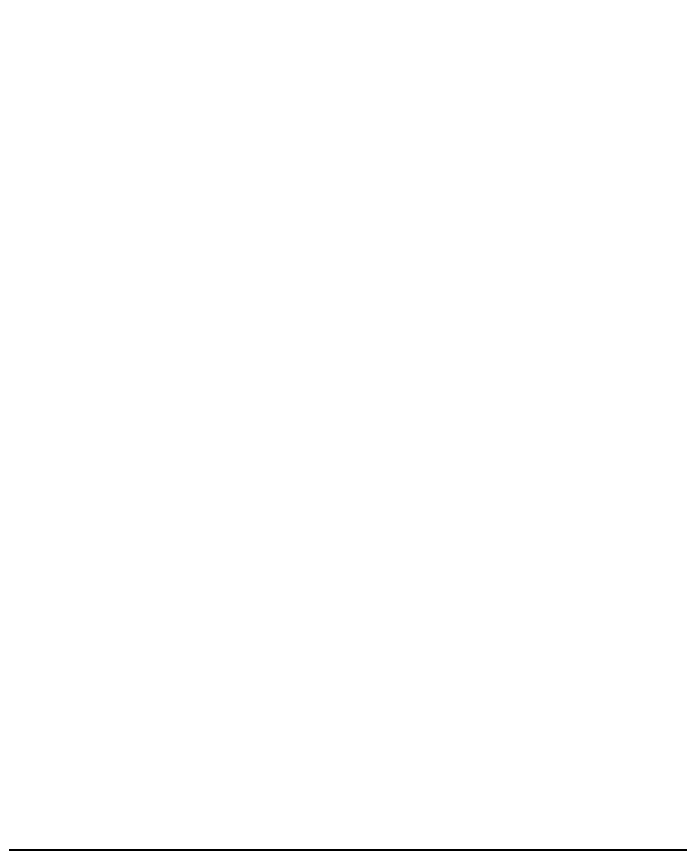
# Model space of a CAD drawing. Header units: millimetres. Extents: x 0 to 297, y 0 to 210.
# Drawn here: x 65.3 to 72.47, y 156.76 to 165.8 of the extents above; entities that cross this region are included whole.
import ezdxf

# ---------------------------------------------------------------- set-up
doc = ezdxf.new("R2010")
doc.units = ezdxf.units.MM
doc.header["$PDSIZE"] = -1
doc.layers.add('标注层', color=4, linetype='Continuous', lineweight=15)
doc.styles.get("Standard").update_dxf_attribs({"font": 'gbeitc.shx', "height": 3.5})
doc.dimstyles.new('ISO-25', dxfattribs={"dimtxt": 3.5, "dimasz": 2.5, "dimexe": 1.25, "dimexo": 0, "dimtad": 1, "dimtoh": 1, "dimdec": 1, "dimlfac": 100, "dimdsep": 46, "dimtxsty": 'Standard', "dimcen": 2.5, "dimadec": 0, "dimazin": 0, "dimtfac": 1, "dimtdec": 1, "dimtmove": 0, "dimatfit": 3, "dimfxl": 1, "dimarcsym": 0})

# ---------------------------------------------------------------- blocks, each defined once
blk = doc.blocks.new('*D4')
at = {"layer": 'Defpoints', "color": 0, "transparency": 16777216}
for p in [(73.9809, 174.7603), (64.5945, 156.7603), (73.9809, 156.7603)]:
    blk.add_point(p, dxfattribs=at)
at = {"layer": '标注层', "color": 0, "lineweight": -2, "transparency": 16777216}
for p, q in [((73.9809, 174.7603), (63.3445, 174.7603)), ((64.5945, 172.2603), (64.5945, 159.2603)), ((73.9809, 156.7603), (63.3445, 156.7603))]:
    blk.add_line(p, q, dxfattribs=at)
at = {"layer": '标注层', "color": 0, "transparency": 16777216}
for points in [[(64.1778, 172.2603), (65.0112, 172.2603), (64.5945, 174.7603)], [(64.1778, 159.2603), (65.0112, 159.2603), (64.5945, 156.7603)]]:
    blk.add_solid(points, dxfattribs=at)
at = {"layer": '标注层', "color": 0, "transparency": 16777216, "insert": (62.2195, 165.7603), "char_height": 3.5, "attachment_point": 5, "rotation": 90}
blk.add_mtext('1800', dxfattribs=at)

msp = doc.modelspace()

# ---------------------------------------------------------------- dimensions: what is measured, and where the dimension line sits
at = {"layer": '标注层'}
dim = msp.add_linear_dim(base=(64.5945, 156.7603), p1=(73.9809, 174.7603), p2=(73.9809, 156.7603), angle=90, dimstyle='ISO-25', override={"dimtxsty": 'Standard'}, dxfattribs=at)
dim.commit()
dim.dimension.update_dxf_attribs({"geometry": '*D4', "text_midpoint": (64.5945, 165.7603), "dimtype": 160})

doc.saveas('drawing.dxf')
